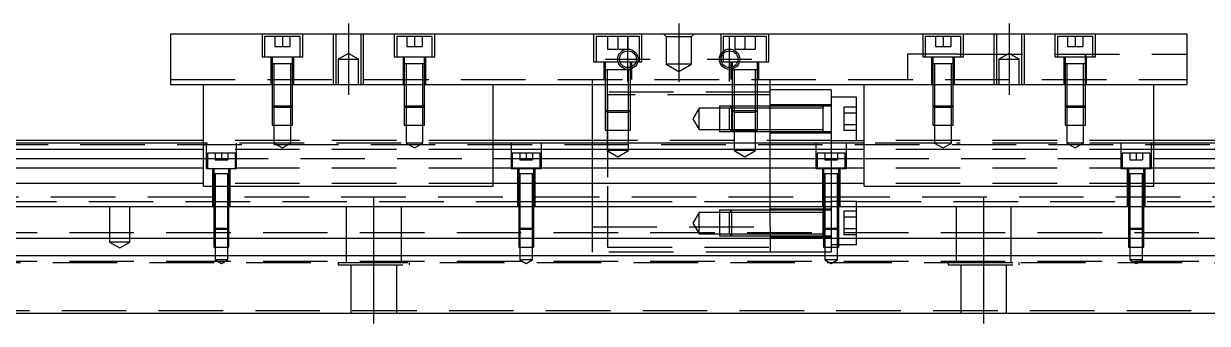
# Model space of a CAD drawing. Extents: x -12 to 851, y -277 to 102.
# Drawn here: x 221.1 to 454, y -235.7 to -176.7 of the extents above; entities that cross this region are included whole.
import ezdxf

# ---------------------------------------------------------------- set-up
doc = ezdxf.new("R2010")
doc.units = 0
doc.linetypes.add('CENTER', pattern=[50.8, 31.75, -6.35, 6.35, -6.35])
doc.linetypes.add('DASHED', pattern=[19.05, 12.7, -6.35])
doc.layers.get('0').update_dxf_attribs({"linetype": 'CONTINUOUS'})
doc.layers.add('CENTER', color=1, linetype='CENTER')

msp = doc.modelspace()

# ---------------------------------------------------------------- linework, layer by layer
at = {"color": 7, "linetype": 'CONTINUOUS'}
for p, q in [((250, -178.73), (250, -188.73)), ((250, -178.73), (450, -178.73)), ((450, -178.73), (450, -188.73)), ((250, -188.73), (450, -188.73)), ((256.5, -208.73), (256.5, -188.73)), ((313.5, -208.73), (313.5, -188.73)), ((333, -200.23), (333, -188.73)), ((368, -200.23), (368, -188.73)), ((380, -189.73), (368, -189.73)), ((380, -189.73), (380, -200.23)), ((386.5, -208.73), (386.5, -188.73)), ((443.5, -208.73), (443.5, -188.73)), ((385, -191.23), (380, -191.23)), ((385, -199.73), (385, -191.23)), ((378.4, -197.980006), (378.4, -197.58)), ((256.5, -200.23), (0, -200.23)), ((256.5, -199.73), (60.5, -199.73)), ((333, -199.73), (313.5, -199.73)), ((386.5, -200.23), (313.5, -200.23)), ((380, -199.73), (386.5, -199.73)), ((645, -199.73), (443.5, -199.73)), ((700, -200.23), (443.5, -200.23)), ((256.5, -201.482272), (0, -201.482272)), ((386.5, -201.482272), (313.5, -201.482272)), ((700, -201.482272), (443.5, -201.482272)), ((0, -203.25668), (256.5, -203.25668)), ((313.5, -203.25668), (386.5, -203.25668)), ((443.5, -203.25668), (700, -203.25668)), ((256.5, -205.153076), (0, -205.153076)), ((386.5, -205.153076), (313.5, -205.153076)), ((700, -205.153076), (443.5, -205.153076)), ((256.5, -208.207372), (0, -208.207372)), ((256.5, -208.73), (313.5, -208.73)), ((386.5, -208.207372), (313.5, -208.207372)), ((386.5, -208.73), (443.5, -208.73)), ((700, -208.207372), (443.5, -208.207372)), ((0, -212.73), (700, -212.73)), ((700, -219.03), (0, -219.03)), ((700, -222.43), (0, -222.43)), ((0, -233.73), (700, -233.73))]:
    msp.add_line(p, q, dxfattribs=at)
at = {"color": 3, "linetype": 'DASHED'}
for p, q in [((268, -178.73), (268, -183.23)), ((275.5, -179.23), (268.5, -179.23)), ((268.5, -179.23), (268.5, -183.23)), ((270.5, -179.23), (270.5, -181.23)), ((272, -179.23), (272, -181.23)), ((273.5, -179.23), (273.5, -181.23)), ((275.5, -183.23), (275.5, -179.23)), ((276, -183.23), (276, -178.73)), ((282.000006, -178.73), (282.000006, -188.73)), ((282.5, -178.73), (282.5, -188.73)), ((287.5, -188.73), (287.5, -178.73)), ((287.999994, -188.73), (287.999994, -178.73)), ((294, -178.73), (294, -183.23)), ((301.5, -179.23), (294.5, -179.23)), ((294.5, -179.23), (294.5, -183.23)), ((296.5, -179.23), (296.5, -181.23)), ((298, -179.23), (298, -181.23)), ((299.5, -179.23), (299.5, -181.23)), ((301.5, -183.23), (301.5, -179.23)), ((302, -183.23), (302, -178.73)), ((333.25, -178.73), (333.25, -184.23)), ((342.25, -179.23), (333.75, -179.23)), ((333.75, -179.23), (333.75, -184.23)), ((336, -179.23), (336, -181.73)), ((338, -179.23), (338, -181.73)), ((340, -179.23), (340, -181.73)), ((342.25, -184.23), (342.25, -179.23)), ((342.75, -184.23), (342.75, -178.73)), ((347.5, -179.23), (347, -178.73)), ((347.5, -179.23), (347.5, -184.73)), ((347.5, -179.23), (352.5, -179.23)), ((352.5, -179.23), (353, -178.73)), ((352.5, -184.73), (352.5, -179.23)), ((358.25, -178.73), (358.25, -184.23)), ((367.25, -179.23), (358.75, -179.23)), ((358.75, -179.23), (358.75, -182.16875)), ((361, -179.23), (361, -181.73)), ((363, -179.23), (363, -181.73)), ((365, -179.23), (365, -181.73)), ((367.25, -184.23), (367.25, -179.23)), ((367.75, -184.23), (367.75, -178.73)), ((398, -178.73), (398, -183.23)), ((405.5, -179.23), (398.5, -179.23)), ((398.5, -179.23), (398.5, -183.23)), ((400.5, -179.23), (400.5, -181.23)), ((402, -179.23), (402, -181.23)), ((403.5, -179.23), (403.5, -181.23)), ((405.5, -183.23), (405.5, -179.23)), ((406, -183.23), (406, -178.73)), ((412.000006, -178.73), (412.000006, -188.73)), ((412.5, -178.73), (412.5, -188.73)), ((417.5, -188.73), (417.5, -178.73)), ((417.999994, -188.73), (417.999994, -178.73)), ((424, -178.73), (424, -183.23)), ((431.5, -179.23), (424.5, -179.23)), ((424.5, -179.23), (424.5, -183.23)), ((426.5, -179.23), (426.5, -181.23)), ((428, -179.23), (428, -181.23)), ((429.5, -179.23), (429.5, -181.23)), ((431.5, -183.23), (431.5, -179.23)), ((432, -183.23), (432, -178.73)), ((270.5, -181.23), (272, -181.23)), ((272, -181.23), (273.5, -181.23)), ((296.5, -181.23), (298, -181.23)), ((298, -181.23), (299.5, -181.23)), ((400.5, -181.23), (402, -181.23)), ((402, -181.23), (403.5, -181.23)), ((426.5, -181.23), (428, -181.23)), ((428, -181.23), (429.5, -181.23)), ((268, -183.23), (276, -183.23)), ((269.75, -183.23), (269.75, -188.73)), ((270, -183.23), (270, -184.63)), ((274, -184.63), (274, -183.23)), ((274.25, -188.73), (274.25, -183.23)), ((285, -182.5753), (283, -183.73)), ((283, -183.73), (285, -183.73)), ((283, -183.73), (283, -188.73)), ((287, -183.73), (285, -182.5753)), ((285, -183.73), (287, -183.73)), ((287, -188.73), (287, -183.73)), ((294, -183.23), (302, -183.23)), ((295.75, -183.23), (295.75, -188.73)), ((296, -183.23), (296, -184.63)), ((300, -184.63), (300, -183.23)), ((300.25, -188.73), (300.25, -183.23)), ((336, -181.73), (338, -181.73)), ((338, -181.73), (340, -181.73)), ((358.75, -182.16875), (358.75, -182.652968)), ((358.75, -182.652968), (358.75, -184.23)), ((361, -181.73), (363, -181.73)), ((363, -181.73), (365, -181.73)), ((405, -182.73), (395, -182.73)), ((395, -182.73), (395, -187.73)), ((398, -183.23), (406, -183.23)), ((399.75, -183.23), (399.75, -188.73)), ((400, -183.23), (400, -184.63)), ((404, -184.63), (404, -183.23)), ((404.25, -188.73), (404.25, -183.23)), ((405, -182.73), (450, -182.73)), ((415, -182.5753), (413, -183.73)), ((413, -183.73), (415, -183.73)), ((413, -183.73), (413, -188.73)), ((417, -183.73), (415, -182.5753)), ((415, -183.73), (417, -183.73)), ((417, -188.73), (417, -183.73)), ((424, -183.23), (432, -183.23)), ((425.75, -183.23), (425.75, -188.73)), ((426, -183.23), (426, -184.63)), ((430, -183.23), (430, -182.73)), ((430, -182.73), (430, -183.23)), ((430, -184.63), (430, -183.23)), ((430.25, -188.73), (430.25, -183.23)), ((270, -184.625), (270, -184.63)), ((270, -184.63), (270.216462, -184.63)), ((270.216708, -184.63), (270, -184.63)), ((270, -184.63), (270, -188.72998)), ((270, -184.63), (270, -184.635)), ((273.783332, -184.63), (270.216708, -184.63)), ((270.35, -184.63), (270.35, -188.72998)), ((273.65, -188.72998), (273.65, -184.63)), ((274, -184.63), (273.783332, -184.63)), ((273.783538, -184.63), (274, -184.63)), ((274, -184.63), (274, -184.625)), ((274, -188.72998), (274, -184.63)), ((274, -184.635), (274, -184.63)), ((296, -184.625), (296, -184.63)), ((296.216708, -184.63), (296, -184.63)), ((296, -184.63), (296, -188.72998)), ((296, -184.63), (296, -184.635)), ((299.783332, -184.63), (296.216708, -184.63)), ((296.35, -184.63), (296.35, -188.72998)), ((299.65, -188.72998), (299.65, -184.63)), ((300, -184.63), (299.783332, -184.63)), ((300, -184.63), (300, -184.625)), ((300, -188.72998), (300, -184.63)), ((300, -184.635), (300, -184.63)), ((333.25, -184.23), (342.75, -184.23)), ((335.25, -184.23), (335.25, -187.73)), ((335.5, -184.23), (335.5, -185.83)), ((335.5, -185.825), (335.5, -185.83)), ((335.5, -185.83), (335.757448, -185.83)), ((335.757468, -185.83), (335.5, -185.83)), ((335.5, -185.83), (335.5, -185.835)), ((335.5, -185.83), (335.5, -187.72998)), ((340.013852, -185.83), (335.757468, -185.83)), ((335.9, -185.83), (335.9, -187.72998)), ((340.242552, -185.83), (340.013852, -185.83)), ((340.1, -187.72998), (340.1, -185.83)), ((340.5, -185.83), (340.242552, -185.83)), ((340.242602, -185.83), (340.5, -185.83)), ((340.5, -185.302418), (340.5, -184.23)), ((340.5, -185.666492), (340.5, -185.302418)), ((340.5, -185.83), (340.5, -185.666492)), ((340.5, -185.83), (340.5, -185.825)), ((340.5, -185.835), (340.5, -185.83)), ((340.5, -187.72998), (340.5, -185.83)), ((340.75, -187.73), (340.75, -184.23)), ((352.5, -184.73), (347.5, -184.73)), ((347.5, -184.73), (350, -186.173376)), ((350, -186.173376), (352.5, -184.73)), ((358.25, -184.23), (367.75, -184.23)), ((360.25, -184.23), (360.25, -187.73)), ((360.5, -184.23), (360.5, -185.302418)), ((360.5, -185.302418), (360.5, -185.666492)), ((360.5, -185.666492), (360.5, -185.83)), ((360.5, -185.825), (360.5, -185.83)), ((360.5, -185.83), (360.757448, -185.83)), ((360.757468, -185.83), (360.5, -185.83)), ((360.5, -185.83), (360.5, -185.835)), ((360.5, -185.83), (360.5, -187.72998)), ((365.242552, -185.83), (360.757468, -185.83)), ((360.9, -185.83), (360.9, -187.72998)), ((365.1, -187.72998), (365.1, -185.83)), ((365.5, -185.83), (365.242552, -185.83)), ((365.242602, -185.83), (365.5, -185.83)), ((365.5, -185.83), (365.5, -184.23)), ((365.5, -185.83), (365.5, -185.825)), ((365.5, -185.835), (365.5, -185.83)), ((365.5, -187.72998), (365.5, -185.83)), ((365.75, -187.73), (365.75, -184.23)), ((400, -184.625), (400, -184.63)), ((400.216708, -184.63), (400, -184.63)), ((400, -184.63), (400, -188.72998)), ((400, -184.63), (400, -184.635)), ((403.783332, -184.63), (400.216708, -184.63)), ((400.35, -184.63), (400.35, -188.72998)), ((403.65, -188.72998), (403.65, -184.63)), ((404, -184.63), (403.783332, -184.63)), ((404, -184.63), (404, -184.625)), ((404, -188.72998), (404, -184.63)), ((404, -184.635), (404, -184.63)), ((426, -184.625), (426, -184.63)), ((430, -184.63), (426, -184.63)), ((426, -184.63), (426, -184.635)), ((426, -184.63), (426, -188.72998)), ((426.35, -184.63), (426.35, -188.72998)), ((429.65, -188.72998), (429.65, -184.63)), ((430, -188.72998), (430, -184.63)), ((250, -187.73), (450, -187.73)), ((333, -188.73), (333, -187.73)), ((335.5, -187.73), (335.5, -188.73)), ((335.500006, -187.73), (335.500006, -188.73)), ((335.9, -187.73), (335.9, -188.73)), ((340.1, -188.73), (340.1, -187.73)), ((340.499994, -188.73), (340.499994, -187.73)), ((340.5, -188.73), (340.5, -187.73)), ((360.5, -187.73), (360.5, -188.73)), ((360.500006, -187.73), (360.500006, -188.73)), ((360.9, -187.73), (360.9, -188.73)), ((365.1, -188.73), (365.1, -187.73)), ((365.499994, -188.73), (365.499994, -187.73)), ((365.5, -188.73), (365.5, -187.73)), ((368, -188.73), (368, -187.73)), ((270, -188.73), (270, -192.88)), ((270.000006, -188.73), (270.000006, -192.880006)), ((270.35, -188.73), (270.35, -193.23)), ((273.65, -193.23), (273.65, -188.73)), ((273.999994, -192.880006), (273.999994, -188.73)), ((274, -192.88), (274, -188.73)), ((296, -188.73), (296, -192.88)), ((296.000006, -188.73), (296.000006, -192.880006)), ((296.35, -188.73), (296.35, -193.23)), ((299.65, -193.23), (299.65, -188.73)), ((299.999994, -192.880006), (299.999994, -188.73)), ((300, -192.88), (300, -188.73)), ((368, -190.23), (333, -190.23)), ((335.5, -188.73), (335.5, -193.83)), ((335.500006, -188.73), (335.500006, -193.830006)), ((335.9, -188.73), (335.9, -194.23)), ((336, -190.73), (336, -194.23)), ((338.5, -190.73), (336, -190.73)), ((340.1, -190.73), (338.5, -190.73)), ((340.1, -194.23), (340.1, -188.73)), ((340.5, -190.73), (340.1, -190.73)), ((340.499994, -193.830006), (340.499994, -188.73)), ((340.5, -193.83), (340.5, -188.73)), ((360.5, -190.73), (340.5, -190.73)), ((360.5, -188.73), (360.5, -193.83)), ((360.9, -190.73), (360.5, -190.73)), ((360.500006, -188.73), (360.500006, -193.830006)), ((360.9, -188.73), (360.9, -194.23)), ((361.5, -190.73), (360.9, -190.73)), ((365.1, -190.73), (361.5, -190.73)), ((365.1, -194.23), (365.1, -188.73)), ((365.5, -190.73), (365.1, -190.73)), ((365.499994, -193.830006), (365.499994, -188.73)), ((365.5, -193.83), (365.5, -188.73)), ((368, -190.73), (365.5, -190.73)), ((400, -188.73), (400, -192.88)), ((400.000006, -188.73), (400.000006, -192.880006)), ((400.35, -188.73), (400.35, -193.23)), ((403.65, -193.23), (403.65, -188.73)), ((403.999994, -192.880006), (403.999994, -188.73)), ((404, -192.88), (404, -188.73)), ((426, -188.73), (426, -192.88)), ((426.000006, -188.73), (426.000006, -192.880006)), ((426.35, -188.73), (426.35, -193.23)), ((429.65, -193.23), (429.65, -188.73)), ((429.999994, -192.880006), (429.999994, -188.73)), ((430, -192.88), (430, -188.73)), ((270, -192.88), (274, -192.88)), ((270, -192.88), (270.35, -193.23)), ((270.000006, -192.88002), (270.000006, -196.73)), ((273.65, -193.23), (270.35, -193.23)), ((270.35, -193.23002), (270.35, -196.73)), ((273.65, -193.23), (274, -192.88)), ((273.65, -196.73), (273.65, -193.23002)), ((273.999994, -196.73), (273.999994, -192.88002)), ((296, -192.88), (300, -192.88)), ((296, -192.88), (296.35, -193.23)), ((296.000006, -192.88002), (296.000006, -196.73)), ((299.65, -193.23), (296.35, -193.23)), ((296.35, -193.23002), (296.35, -196.73)), ((299.65, -193.23), (300, -192.88)), ((299.65, -196.73), (299.65, -193.23002)), ((299.999994, -196.73), (299.999994, -192.88002)), ((358, -192.980006), (358, -197.979994)), ((360.39998, -192.980006), (358, -192.980006)), ((360.4, -192.98), (360, -193.38)), ((360.5, -192.980006), (360.399994, -192.980006)), ((360.4, -192.98), (360.4, -197.98)), ((360.5, -192.98), (360.4, -192.98)), ((360.9, -192.98), (360.5, -192.98)), ((360.9, -192.980006), (360.5, -192.980006)), ((361.5, -192.98), (360.9, -192.98)), ((361.5, -192.980006), (360.9, -192.980006)), ((365.1, -192.98), (361.5, -192.98)), ((365.1, -192.980006), (361.5, -192.980006)), ((365.5, -192.98), (365.1, -192.98)), ((365.5, -192.980006), (365.1, -192.980006)), ((368, -192.98), (365.5, -192.98)), ((368, -192.980006), (365.5, -192.980006)), ((380, -192.73), (368, -192.73)), ((375.000006, -192.98), (368.00002, -192.98)), ((375.1, -192.98), (375.000006, -192.98)), ((375.35, -192.98), (375.1, -192.98)), ((378.405, -192.98), (375.35, -192.98)), ((378.65, -192.98), (378.395, -192.98)), ((378.4, -193.23), (378.4, -192.979994)), ((378.4, -193.22953), (378.4, -192.98)), ((378.4, -192.98), (378.4, -193.237448)), ((378.4, -193.22953), (378.4, -192.98)), ((378.4, -195.329954), (378.4, -193.22953)), ((378.4, -193.38), (378.4, -193.23)), ((378.9, -192.98), (378.65, -192.98)), ((378.999994, -192.98), (378.9, -192.98)), ((380, -192.98), (378.999994, -192.98)), ((382.5, -193.170598), (382.5, -194.3253)), ((385, -193.170598), (382.5, -193.170598)), ((400, -192.88), (404, -192.88)), ((400, -192.88), (400.35, -193.23)), ((400.000006, -192.88002), (400.000006, -196.73)), ((403.65, -193.23), (400.35, -193.23)), ((400.35, -193.23002), (400.35, -196.73)), ((403.65, -193.23), (404, -192.88)), ((403.65, -196.73), (403.65, -193.23002)), ((403.999994, -196.73), (403.999994, -192.88002)), ((426, -192.88), (430, -192.88)), ((426, -192.88), (426.35, -193.23)), ((426.000006, -192.88002), (426.000006, -196.73)), ((429.65, -193.23), (426.35, -193.23)), ((426.35, -193.23002), (426.35, -196.73)), ((429.65, -193.23), (430, -192.88)), ((429.65, -196.73), (429.65, -193.23002)), ((429.999994, -196.73), (429.999994, -192.88002)), ((335.5, -193.83), (338.5, -193.83)), ((335.5, -193.83), (335.9, -194.23)), ((335.500006, -193.83002), (335.500006, -197.73)), ((338.5, -194.23), (335.9, -194.23)), ((335.9, -194.23002), (335.9, -197.73)), ((336, -194.23), (336, -208.73)), ((338.5, -193.83), (340.5, -193.83)), ((340.1, -194.23), (338.5, -194.23)), ((340.1, -194.23), (340.5, -193.83)), ((340.1, -197.73), (340.1, -194.23002)), ((340.499994, -197.73), (340.499994, -193.83002)), ((354, -193.38), (352.787564, -195.48)), ((352.787564, -195.48), (354, -197.58)), ((354, -197.58), (354, -193.38)), ((358, -193.38), (354, -193.38)), ((359.99998, -193.38), (358, -193.38)), ((360, -197.58), (360, -193.38)), ((360.5, -193.38), (360, -193.38)), ((360.9, -193.38), (360.5, -193.38)), ((360.5, -193.83), (361.5, -193.83)), ((360.5, -193.83), (360.9, -194.23)), ((360.500006, -193.83002), (360.500006, -197.73)), ((361.5, -193.38), (360.9, -193.38)), ((361.5, -194.23), (360.9, -194.23)), ((360.9, -194.23002), (360.9, -197.73)), ((365.1, -193.38), (361.5, -193.38)), ((361.5, -193.83), (365.5, -193.83)), ((365.1, -194.23), (361.5, -194.23)), ((365.5, -193.38), (365.1, -193.38)), ((365.1, -194.23), (365.5, -193.83)), ((365.1, -197.73), (365.1, -194.23002)), ((365.499994, -197.73), (365.499994, -193.83002)), ((368, -193.38), (365.5, -193.38)), ((375.000006, -193.38), (368.00002, -193.38)), ((378.4, -193.38), (375.000006, -193.38)), ((378.4, -197.722552), (378.4, -195.329954)), ((385, -194.3253), (382.5, -194.3253)), ((382.5, -194.3253), (382.5, -196.6347)), ((270.000006, -196.73), (273.999994, -196.73)), ((270.35, -196.73), (270.35, -200.23)), ((273.65, -200.23), (273.65, -196.73)), ((296.000006, -196.73), (299.999994, -196.73)), ((296.35, -196.73), (296.35, -200.23)), ((299.65, -200.23), (299.65, -196.73)), ((335.500006, -197.73), (340.499994, -197.73)), ((335.9, -197.73), (335.9, -201.73)), ((340.1, -201.73), (340.1, -197.73)), ((354, -197.58), (358, -197.58)), ((358, -197.58), (359.99998, -197.58)), ((360, -197.58), (360.4, -197.98)), ((360, -197.58), (368, -197.58)), ((360.500006, -197.73), (365.499994, -197.73)), ((360.9, -197.73), (360.9, -201.73)), ((365.1, -201.73), (365.1, -197.73)), ((368.00002, -197.58), (378.4, -197.58)), ((378.4, -197.98), (378.4, -197.722552)), ((385, -196.6347), (382.5, -196.6347)), ((382.5, -196.6347), (382.5, -197.789402)), ((385, -197.789402), (382.5, -197.789402)), ((400.000006, -196.73), (403.999994, -196.73)), ((400.35, -196.73), (400.35, -200.23)), ((403.65, -200.23), (403.65, -196.73)), ((426.000006, -196.73), (429.999994, -196.73)), ((426.35, -196.73), (426.35, -200.23)), ((429.65, -200.23), (429.65, -196.73)), ((313.5, -199.73), (256.5, -199.73)), ((295.35, -200.23), (256.5, -200.23)), ((257, -200.23), (257, -205.23)), ((263, -205.23), (263, -200.23)), ((273.65, -200.23), (270.35, -200.23)), ((270.35, -200.23), (272, -201.182628)), ((272, -201.182628), (273.65, -200.23)), ((299.65, -200.23), (296.35, -200.23)), ((296.35, -200.23), (298, -201.182628)), ((298, -201.182628), (299.65, -200.23)), ((313.5, -200.23), (298.65, -200.23)), ((317, -200.23), (317, -205.23)), ((323, -205.23), (323, -200.23)), ((335.99998, -199.73), (333, -199.73)), ((333, -208.73), (333, -200.23)), ((380, -199.73), (336, -199.73)), ((358, -197.979994), (360.39998, -197.979994)), ((360.4, -197.979994), (368, -197.979994)), ((360.4, -197.98), (368, -197.98)), ((368, -198.23), (380, -198.23)), ((368, -208.73), (368, -200.23)), ((368.00002, -197.98), (378.405, -197.98)), ((377, -200.23), (377, -205.23)), ((378.395, -197.98), (380, -197.98)), ((380, -200.23), (380, -202.23)), ((383, -205.23), (383, -200.23)), ((443.5, -199.73), (386.5, -199.73)), ((401.35, -200.23), (386.5, -200.23)), ((403.65, -200.23), (400.35, -200.23)), ((400.35, -200.23), (402, -201.182628)), ((402, -201.182628), (403.65, -200.23)), ((443.5, -200.23), (404.65, -200.23)), ((429.65, -200.23), (426.35, -200.23)), ((426.35, -200.23), (428, -201.182628)), ((428, -201.182628), (429.65, -200.23)), ((437, -200.23), (437, -205.23)), ((443, -205.23), (443, -200.23)), ((645, -200.605), (55, -200.605)), ((313.5, -201.482272), (256.5, -201.482272)), ((262.75, -202.23), (257.25, -202.23)), ((257.25, -202.23), (257.25, -205.23)), ((258.75, -202.23), (258.75, -203.53)), ((260, -202.23), (260, -203.53)), ((261.25, -202.23), (261.25, -203.53)), ((262.75, -205.23), (262.75, -202.23)), ((322.75, -202.23), (317.25, -202.23)), ((317.25, -202.23), (317.25, -205.23)), ((318.75, -202.23), (318.75, -203.53)), ((320, -202.23), (320, -203.53)), ((321.25, -202.23), (321.25, -203.53)), ((322.75, -205.23), (322.75, -202.23)), ((340.1, -201.73), (335.9, -201.73)), ((335.9, -201.73), (338, -202.942436)), ((338, -202.942436), (340.1, -201.73)), ((365.1, -201.73), (360.9, -201.73)), ((360.9, -201.73), (363, -202.942436)), ((363, -202.942436), (365.1, -201.73)), ((382.75, -202.23), (377.25, -202.23)), ((377.25, -202.23), (377.25, -205.23)), ((378.75, -202.23), (378.75, -203.53)), ((380, -202.23), (380, -203.53)), ((380, -202.23), (380, -203.53)), ((381.25, -202.23), (381.25, -203.53)), ((382.75, -205.23), (382.75, -202.23)), ((443.5, -201.482272), (386.5, -201.482272)), ((442.75, -202.23), (437.25, -202.23)), ((437.25, -202.23), (437.25, -205.23)), ((438.75, -202.23), (438.75, -203.53)), ((440, -202.23), (440, -203.53)), ((441.25, -202.23), (441.25, -203.53)), ((442.75, -205.23), (442.75, -202.23)), ((256.5, -203.25668), (313.5, -203.25668)), ((258.75, -203.53), (260, -203.53)), ((260, -203.53), (261.25, -203.53)), ((318.75, -203.53), (320, -203.53)), ((320, -203.53), (321.25, -203.53)), ((378.75, -203.53), (380, -203.53)), ((380, -203.53), (380, -206.230182)), ((380, -203.53), (381.25, -203.53)), ((386.5, -203.25668), (443.5, -203.25668)), ((438.75, -203.53), (440, -203.53)), ((440, -203.53), (441.25, -203.53)), ((313.5, -205.153076), (256.5, -205.153076)), ((257, -205.23), (263, -205.23)), ((258.25, -205.23), (258.25, -212.73)), ((258.5, -205.23), (258.5, -206.23)), ((258.5, -206.225), (258.5, -206.23)), ((258.5, -206.23), (261.5, -206.23)), ((258.5, -206.23), (258.5, -206.235)), ((258.5, -206.23), (258.5, -212.72998)), ((258.75, -206.23), (258.75, -212.72998)), ((261.25, -212.72998), (261.25, -206.23)), ((261.5, -206.23), (261.5, -205.23)), ((261.5, -206.23), (261.5, -206.225)), ((261.5, -206.235), (261.5, -206.23)), ((261.5, -212.72998), (261.5, -206.23)), ((261.75, -212.73), (261.75, -205.23)), ((317, -205.23), (323, -205.23)), ((318.25, -205.23), (318.25, -212.73)), ((318.5, -205.23), (318.5, -206.23)), ((318.5, -206.225), (318.5, -206.23)), ((318.5, -206.23), (321.5, -206.23)), ((318.5, -206.23), (318.5, -206.235)), ((318.5, -206.23), (318.5, -212.72998)), ((318.75, -206.23), (318.75, -212.72998)), ((321.25, -212.72998), (321.25, -206.23)), ((321.5, -206.23), (321.5, -205.23)), ((321.5, -206.23), (321.5, -206.225)), ((321.5, -206.235), (321.5, -206.23)), ((321.5, -212.72998), (321.5, -206.23)), ((321.75, -212.73), (321.75, -205.23)), ((377, -205.23), (383, -205.23)), ((378.25, -205.23), (378.25, -212.73)), ((378.5, -205.23), (378.5, -206.23)), ((378.5, -206.225), (378.5, -206.23)), ((378.5, -206.23), (381.5, -206.23)), ((378.5, -206.23), (378.5, -206.235)), ((378.5, -206.23), (378.5, -212.72998)), ((378.75, -206.23), (378.75, -212.72998)), ((380, -206.230182), (380, -208.73)), ((381.25, -212.72998), (381.25, -206.23)), ((381.5, -206.23), (381.5, -205.23)), ((381.5, -206.23), (381.5, -206.225)), ((381.5, -206.235), (381.5, -206.23)), ((381.5, -212.72998), (381.5, -206.23)), ((381.75, -212.73), (381.75, -205.23)), ((443.5, -205.153076), (386.5, -205.153076)), ((437, -205.23), (443, -205.23)), ((438.25, -205.23), (438.25, -212.73)), ((438.5, -205.23), (438.5, -206.23)), ((438.5, -206.225), (438.5, -206.23)), ((438.5, -206.23), (441.5, -206.23)), ((438.5, -206.23), (438.5, -206.235)), ((438.5, -206.23), (438.5, -212.72998)), ((438.75, -206.23), (438.75, -212.72998)), ((441.25, -212.72998), (441.25, -206.23)), ((441.5, -206.23), (441.5, -205.23)), ((441.5, -206.23), (441.5, -206.225)), ((441.5, -206.235), (441.5, -206.23)), ((441.5, -212.72998), (441.5, -206.23)), ((441.75, -212.73), (441.75, -205.23)), ((313.5, -208.207372), (256.5, -208.207372)), ((333, -212.73), (333, -208.73)), ((336, -208.73), (336, -212.73)), ((368, -212.73), (368, -208.73)), ((380, -208.73), (380, -212.73)), ((443.5, -208.207372), (386.5, -208.207372)), ((55, -210.855), (645, -210.855)), ((81.5, -211.73), (318.5, -211.73)), ((318.5, -211.73), (318.75, -211.73)), ((318.75, -211.73), (321.25, -211.73)), ((321.25, -211.73), (321.5, -211.73)), ((321.5, -211.73), (333, -211.73)), ((333, -211.73), (335.99998, -211.73)), ((336, -211.729994), (368, -211.729994)), ((336, -211.73), (368, -211.73)), ((368, -211.729994), (378.5, -211.729994)), ((368, -211.73), (378.5, -211.73)), ((378.5, -211.729994), (378.75, -211.729994)), ((378.5, -211.73), (378.75, -211.73)), ((378.75, -211.729994), (380, -211.729994)), ((378.75, -211.73), (380, -211.73)), ((381.25, -211.73), (380, -211.73)), ((381.5, -211.73), (381.25, -211.73)), ((385, -211.73), (381.5, -211.73)), ((385, -212.73), (385, -211.73)), ((385, -211.73), (645, -211.73)), ((238, -212.73), (238, -219.73)), ((242, -219.73), (242, -212.73)), ((258.5, -212.73), (258.5, -216.98)), ((258.500006, -212.73), (258.500006, -216.980006)), ((258.75, -212.73), (258.75, -217.23)), ((261.25, -217.23), (261.25, -212.73)), ((261.499994, -216.980006), (261.499994, -212.73)), ((261.5, -216.98), (261.5, -212.73)), ((284.638098, -223.73), (284.638098, -212.73)), ((295.361902, -212.73), (295.361902, -223.73)), ((318.5, -212.73), (318.5, -216.98)), ((318.500006, -212.73), (318.500006, -216.980006)), ((318.75, -212.73), (318.75, -217.23)), ((321.25, -217.23), (321.25, -212.73)), ((321.499994, -216.980006), (321.499994, -212.73)), ((321.5, -216.98), (321.5, -212.73)), ((333, -216.73), (333, -212.73)), ((336, -212.73), (336, -219.03)), ((354, -213.88), (352.787564, -215.98)), ((354, -218.08), (354, -213.88)), ((358, -213.88), (354, -213.88)), ((358, -213.480006), (358, -218.479994)), ((360.39998, -213.480006), (358, -213.480006)), ((359.99998, -213.88), (358, -213.88)), ((360.4, -213.48), (360, -213.88)), ((360, -218.08), (360, -213.88)), ((368, -213.88), (360, -213.88)), ((360.4, -213.48), (360.4, -218.48)), ((368, -213.48), (360.4, -213.48)), ((368, -213.480006), (360.4, -213.480006)), ((368, -216.73), (368, -212.73)), ((380, -213.23), (368, -213.23)), ((378.4, -213.48), (368.00002, -213.48)), ((378.4, -213.88), (368.00002, -213.88)), ((378.4, -213.48), (378.395, -213.48)), ((378.4, -215.98), (378.4, -213.479994)), ((378.4, -218.480006), (378.4, -213.479994)), ((378.4, -218.480006), (378.4, -213.479994)), ((378.405, -213.48), (378.4, -213.48)), ((378.5, -213.48), (378.4, -213.48)), ((378.5, -212.73), (378.5, -216.98)), ((378.75, -213.48), (378.5, -213.48)), ((378.500006, -212.73), (378.500006, -216.980006)), ((378.75, -212.73), (378.75, -217.23)), ((380, -213.48), (378.75, -213.48)), ((380, -212.73), (380, -217.23)), ((381.25, -217.23), (381.25, -212.73)), ((381.499994, -216.980006), (381.499994, -212.73)), ((381.5, -216.98), (381.5, -212.73)), ((382.5, -213.670598), (382.5, -214.8253)), ((385, -213.670598), (382.5, -213.670598)), ((385, -219.03), (385, -212.73)), ((404.638098, -223.73), (404.638098, -212.73)), ((415.361902, -212.73), (415.361902, -223.73)), ((438.5, -212.73), (438.5, -216.98)), ((438.500006, -212.73), (438.500006, -216.980006)), ((438.75, -212.73), (438.75, -217.23)), ((441.25, -217.23), (441.25, -212.73)), ((441.499994, -216.980006), (441.499994, -212.73)), ((441.5, -216.98), (441.5, -212.73)), ((352.787564, -215.98), (354, -218.08)), ((385, -214.8253), (382.5, -214.8253)), ((382.5, -214.8253), (382.5, -217.1347)), ((700, -217.88), (0, -217.88)), ((258.5, -216.98), (261.5, -216.98)), ((258.5, -216.98), (258.75, -217.23)), ((258.500006, -216.98002), (258.500006, -219.03)), ((261.25, -217.23), (258.75, -217.23)), ((258.75, -217.23002), (258.75, -220.73)), ((261.25, -217.23), (261.5, -216.98)), ((261.25, -220.73), (261.25, -217.23002)), ((261.499994, -219.03), (261.499994, -216.98002)), ((318.5, -216.98), (321.5, -216.98)), ((318.5, -216.98), (318.75, -217.23)), ((318.500006, -216.98002), (318.500006, -219.03)), ((321.25, -217.23), (318.75, -217.23)), ((318.75, -217.23002), (318.75, -220.73)), ((321.25, -217.23), (321.5, -216.98)), ((321.25, -220.73), (321.25, -217.23002)), ((321.499994, -219.03), (321.499994, -216.98002)), ((333, -216.73), (368, -216.73)), ((333, -219.03), (333, -216.73)), ((354, -218.08), (358, -218.08)), ((358, -218.08), (359.99998, -218.08)), ((358, -218.479994), (360.39998, -218.479994)), ((360, -218.08), (368, -218.08)), ((360, -218.08), (360.4, -218.48)), ((360.399994, -218.479994), (368, -218.479994)), ((360.4, -218.48), (368, -218.48)), ((368, -216.73), (368, -219.03)), ((368, -218.73), (380, -218.73)), ((368.00002, -218.08), (378.4, -218.08)), ((368.00002, -218.48), (378.4, -218.48)), ((378.395, -218.48), (378.4, -218.48)), ((378.4, -218.48), (378.405, -218.48)), ((378.4, -218.48), (378.500006, -218.48)), ((378.5, -216.98), (381.5, -216.98)), ((378.5, -216.98), (378.75, -217.23)), ((378.500006, -216.98002), (378.500006, -219.03)), ((378.500006, -218.48), (380, -218.48)), ((381.25, -217.23), (378.75, -217.23)), ((378.75, -217.23002), (378.75, -220.73)), ((380, -217.23), (380, -219.03)), ((381.25, -217.23), (381.5, -216.98)), ((381.25, -220.73), (381.25, -217.23002)), ((381.499994, -219.03), (381.499994, -216.98002)), ((385, -217.1347), (382.5, -217.1347)), ((382.5, -217.1347), (382.5, -218.289402)), ((385, -218.289402), (382.5, -218.289402)), ((438.5, -216.98), (441.5, -216.98)), ((438.5, -216.98), (438.75, -217.23)), ((438.500006, -216.98002), (438.500006, -219.03)), ((441.25, -217.23), (438.75, -217.23)), ((438.75, -217.23002), (438.75, -220.73)), ((441.25, -217.23), (441.5, -216.98)), ((441.25, -220.73), (441.25, -217.23002)), ((441.499994, -219.03), (441.499994, -216.98002)), ((242, -219.73), (238, -219.73)), ((238, -219.73), (240, -220.8847)), ((240, -220.8847), (242, -219.73)), ((258.500006, -219.03), (258.500006, -220.73)), ((258.500006, -220.73), (261.499994, -220.73)), ((258.75, -220.73), (258.75, -223.23)), ((261.25, -223.23), (261.25, -220.73)), ((261.499994, -220.73), (261.499994, -219.03)), ((318.500006, -219.03), (318.500006, -220.73)), ((318.500006, -220.73), (321.499994, -220.73)), ((318.75, -220.73), (318.75, -223.23)), ((321.25, -223.23), (321.25, -220.73)), ((321.499994, -220.73), (321.499994, -219.03)), ((368, -219.005918), (333, -219.005918)), ((333, -221.73), (333, -219.03)), ((336, -219.03), (336, -220.73)), ((336, -220.73), (368, -220.73)), ((368, -219.03), (368, -221.73)), ((378.500006, -219.03), (378.500006, -220.73)), ((378.500006, -220.73), (381.499994, -220.73)), ((378.75, -220.73), (378.75, -223.23)), ((380, -219.03), (380, -220.73)), ((380, -220.23), (381.499994, -220.23)), ((380, -220.73), (380, -221.73)), ((381.25, -223.23), (381.25, -220.73)), ((381.499994, -220.73), (381.499994, -219.03)), ((381.499994, -220.23), (385, -220.23)), ((385, -220.23), (385, -219.03)), ((438.500006, -219.03), (438.500006, -220.73)), ((438.500006, -220.73), (441.499994, -220.73)), ((438.75, -220.73), (438.75, -223.23)), ((441.25, -223.23), (441.25, -220.73)), ((441.499994, -220.73), (441.499994, -219.03)), ((700, -223.58), (0, -223.58)), ((261.25, -223.23), (258.75, -223.23)), ((258.75, -223.23), (260, -223.951688)), ((260, -223.951688), (261.25, -223.23)), ((321.25, -223.23), (318.75, -223.23)), ((318.75, -223.23), (320, -223.951688)), ((320, -223.951688), (321.25, -223.23)), ((368, -221.73), (333, -221.73)), ((380, -221.73), (368, -221.73)), ((381.25, -223.23), (378.75, -223.23)), ((378.75, -223.23), (380, -223.951688)), ((380, -223.951688), (381.25, -223.23)), ((441.25, -223.23), (438.75, -223.23)), ((438.75, -223.23), (440, -223.951688)), ((440, -223.951688), (441.25, -223.23)), ((55.361902, -223.73), (644.638098, -223.73)), ((283, -223.73), (297, -223.73)), ((283, -223.73), (283, -224.23)), ((283, -224.23), (297, -224.23)), ((285.5, -224.23), (285.5, -233.73)), ((294.5, -233.73), (294.5, -224.23)), ((297, -224.23), (297, -223.73)), ((403, -223.73), (417, -223.73)), ((403, -223.73), (403, -224.23)), ((403, -224.23), (417, -224.23)), ((405.5, -224.23), (405.5, -233.73)), ((414.5, -233.73), (414.5, -224.23)), ((417, -224.23), (417, -223.73)), ((0, -233.23), (700, -233.23))]:
    msp.add_line(p, q, dxfattribs=at)
at = {"color": 3, "linetype": 'CONTINUOUS'}
for centre in [(340, -183.73), (360, -183.73)]:
    msp.add_circle(centre, 2, dxfattribs=at)
at = {"color": 7, "linetype": 'CONTINUOUS'}
for centre in [(340, -183.73), (360, -183.73)]:
    msp.add_circle(centre, 1.65, dxfattribs=at)
at = {"layer": 'CENTER', "color": 1, "linetype": 'CENTER'}
for p, q in [((285, -176.73), (285, -190.73)), ((350, -176.73), (350, -188.173376)), ((415, -176.73), (415, -190.73)), ((340, -188.13), (340, -179.33)), ((360, -188.13), (360, -179.33)), ((335.6, -183.73), (344.4, -183.73)), ((355.6, -183.73), (364.4, -183.73)), ((290, -235.73), (290, -210.73)), ((410, -235.73), (410, -210.73))]:
    msp.add_line(p, q, dxfattribs=at)

doc.saveas('drawing.dxf')
